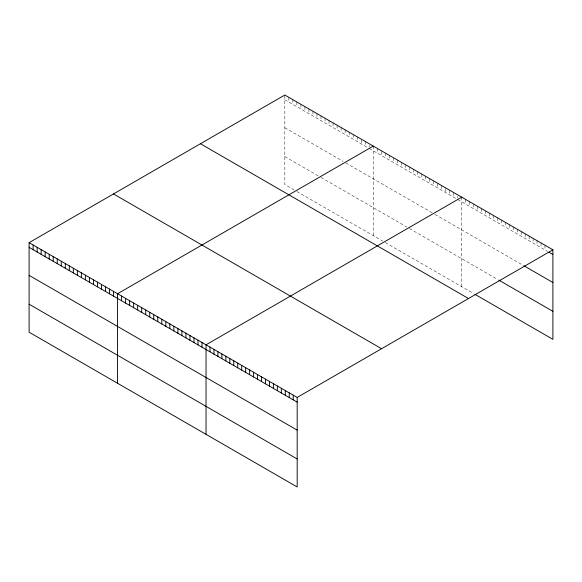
<?xml version="1.0" encoding="UTF-8"?>
<svg xmlns="http://www.w3.org/2000/svg" width="582" height="582" viewBox="0 0 582 582"><rect width="100%" height="100%" fill="white"/><g stroke="black" fill="none" stroke-linecap="round" stroke-linejoin="round"><path stroke-width="0.44" stroke-dasharray="2.91 2.18" d="M284.816 99.726L367.926 147.712M369.264 148.483L456.39 198.782M457.728 199.561L547.618 251.453M284.816 127.72L343.125 161.389M345.81 162.931L432.266 212.852M434.943 214.394L523.174 265.341M284.816 156.565L318.325 175.917M321.009 177.459L406.796 226.987M409.473 228.537L497.421 279.309M294.201 189.979L284.816 184.559L284.816 95.026M296.878 191.529L382.665 241.057M385.349 242.599L473.639 293.575M544.978 245.226L544.978 249.925M541.013 242.934L541.013 247.641M537.048 240.65L537.048 245.349M533.083 238.358L533.083 243.065M529.125 236.074L529.125 240.773M525.16 233.782L525.16 238.489M521.196 231.498L521.196 236.197M517.231 229.206L517.231 233.913M513.273 226.922L513.273 231.621M509.308 224.63L509.308 229.337M505.343 222.346L505.343 227.045M501.378 220.054L501.378 224.761M497.421 217.77L497.421 222.47M493.456 215.478L493.456 220.185M489.491 213.194L489.491 217.894M485.526 210.902L485.526 215.609M481.569 208.618L481.569 213.318M477.604 206.326L477.604 211.033M473.639 204.042L473.639 208.742M469.681 201.75L469.681 206.457M465.716 199.466L465.716 204.166M461.752 197.174L461.752 286.715M457.728 196.425L457.728 197.989M453.713 192.533L453.713 197.24M449.69 190.212L449.69 194.912M445.667 188.677L445.667 192.591M441.643 185.571L441.643 190.27M437.628 183.25L437.628 187.95M433.605 180.929L433.605 185.629M429.581 178.601L429.581 183.308M425.558 176.281L425.558 180.987M421.543 173.96L421.543 178.667M417.52 171.639L417.52 176.339M413.496 169.318L413.496 174.018M409.473 166.998L409.473 171.697M405.458 164.677L405.458 169.377M401.435 162.356L401.435 167.056M397.411 160.028L397.411 164.735M393.388 157.707L393.388 162.414M389.373 155.387L389.373 160.094M385.349 153.066L385.349 157.766M381.326 151.531L381.326 155.445M377.303 148.425L377.303 153.124M373.288 146.104L373.288 235.637M369.264 145.347L369.264 146.911M365.241 141.455L365.241 146.162M361.218 139.92L361.218 143.841M357.203 136.814L357.203 141.521M353.179 134.493L353.179 139.193M349.156 132.172L349.156 136.872M345.133 129.851L345.133 134.551M341.117 127.531L341.117 132.23M337.094 125.21L337.094 129.91M333.071 122.882L333.071 127.589M329.048 120.561L329.048 125.268M325.032 118.241L325.032 122.948M321.009 115.92L321.009 120.62M316.986 113.599L316.986 118.299M312.963 111.278L312.963 115.978M308.947 108.958L308.947 113.657M304.924 106.637L304.924 111.337M300.901 104.309L300.901 109.016M296.878 101.988L296.878 106.695M292.862 99.668L292.862 104.374M288.839 97.347L288.839 102.046"/><path stroke-width="0.87" d="M552.9 249.802L297.184 397.441L297.184 486.974L29.1 332.198L29.1 242.665L284.816 95.026L552.9 249.802L552.9 339.335L474.963 294.339M373.288 146.104L117.564 293.735L117.564 383.276M461.752 197.174L206.035 344.813L206.035 434.354M548.935 252.217L552.9 254.501M523.836 265.719L552.9 282.496M498.738 280.073L552.9 311.341M200.434 143.747L468.51 298.522M113.49 193.944L381.566 348.72M29.1 242.665L297.184 397.441M29.1 247.365L297.184 402.14M29.1 275.359L297.184 430.134M29.1 304.204L297.184 458.98M293.219 395.149L293.219 399.856M289.254 392.865L289.254 397.564M285.296 390.573L285.296 395.28M281.332 388.289L281.332 392.988M277.367 385.997L277.367 390.704M273.402 383.713L273.402 388.412M269.444 381.421L269.444 386.128M265.479 379.137L265.479 383.836M261.514 376.845L261.514 381.552M257.55 374.561L257.55 379.26M253.592 372.269L253.592 376.976M249.627 369.985L249.627 374.684M245.662 367.693L245.662 372.4M241.705 365.409L241.705 370.108M237.74 363.117L237.74 367.824M233.775 360.833L233.775 365.532M229.81 358.541L229.81 363.248M225.852 356.257L225.852 360.956M221.888 353.965L221.888 358.672M217.923 351.681L217.923 356.38M213.958 349.389L213.958 354.096M210 347.105L210 351.804M202.012 342.492L202.012 347.192M197.989 340.172L197.989 344.871M193.973 337.851L193.973 342.551M189.95 335.53L189.95 340.23M185.927 333.21L185.927 337.909M181.904 330.882L181.904 335.588M177.888 328.561L177.888 333.268M173.865 326.24L173.865 330.947M169.842 323.919L169.842 328.619M165.819 321.599L165.819 326.298M161.803 319.278L161.803 323.978M157.78 316.957L157.78 321.657M153.757 314.636L153.757 319.336M149.734 312.308L149.734 317.015M145.718 309.988L145.718 314.695M141.695 307.667L141.695 312.374M137.672 305.346L137.672 310.046M133.649 303.026L133.649 307.725M129.633 300.705L129.633 305.405M125.61 298.384L125.61 303.084M121.587 296.063L121.587 300.763M113.548 291.415L113.548 296.122M109.525 289.094L109.525 293.801M105.502 286.773L105.502 291.473M101.479 284.452L101.479 289.152M97.463 282.132L97.463 286.831M93.44 279.811L93.44 284.511M89.417 277.49L89.417 282.19M85.394 275.162L85.394 279.869M81.378 272.842L81.378 277.549M77.355 270.521L77.355 275.228M73.332 268.2L73.332 272.9M69.309 265.879L69.309 270.579M65.293 263.559L65.293 268.258M61.27 261.238L61.27 265.938M57.247 258.917L57.247 263.617M53.224 256.589L53.224 261.296M49.208 254.269L49.208 258.975M45.185 251.948L45.185 256.655M41.162 249.627L41.162 254.327M37.139 247.306L37.139 252.006M33.123 244.986L33.123 249.685"/></g></svg>
